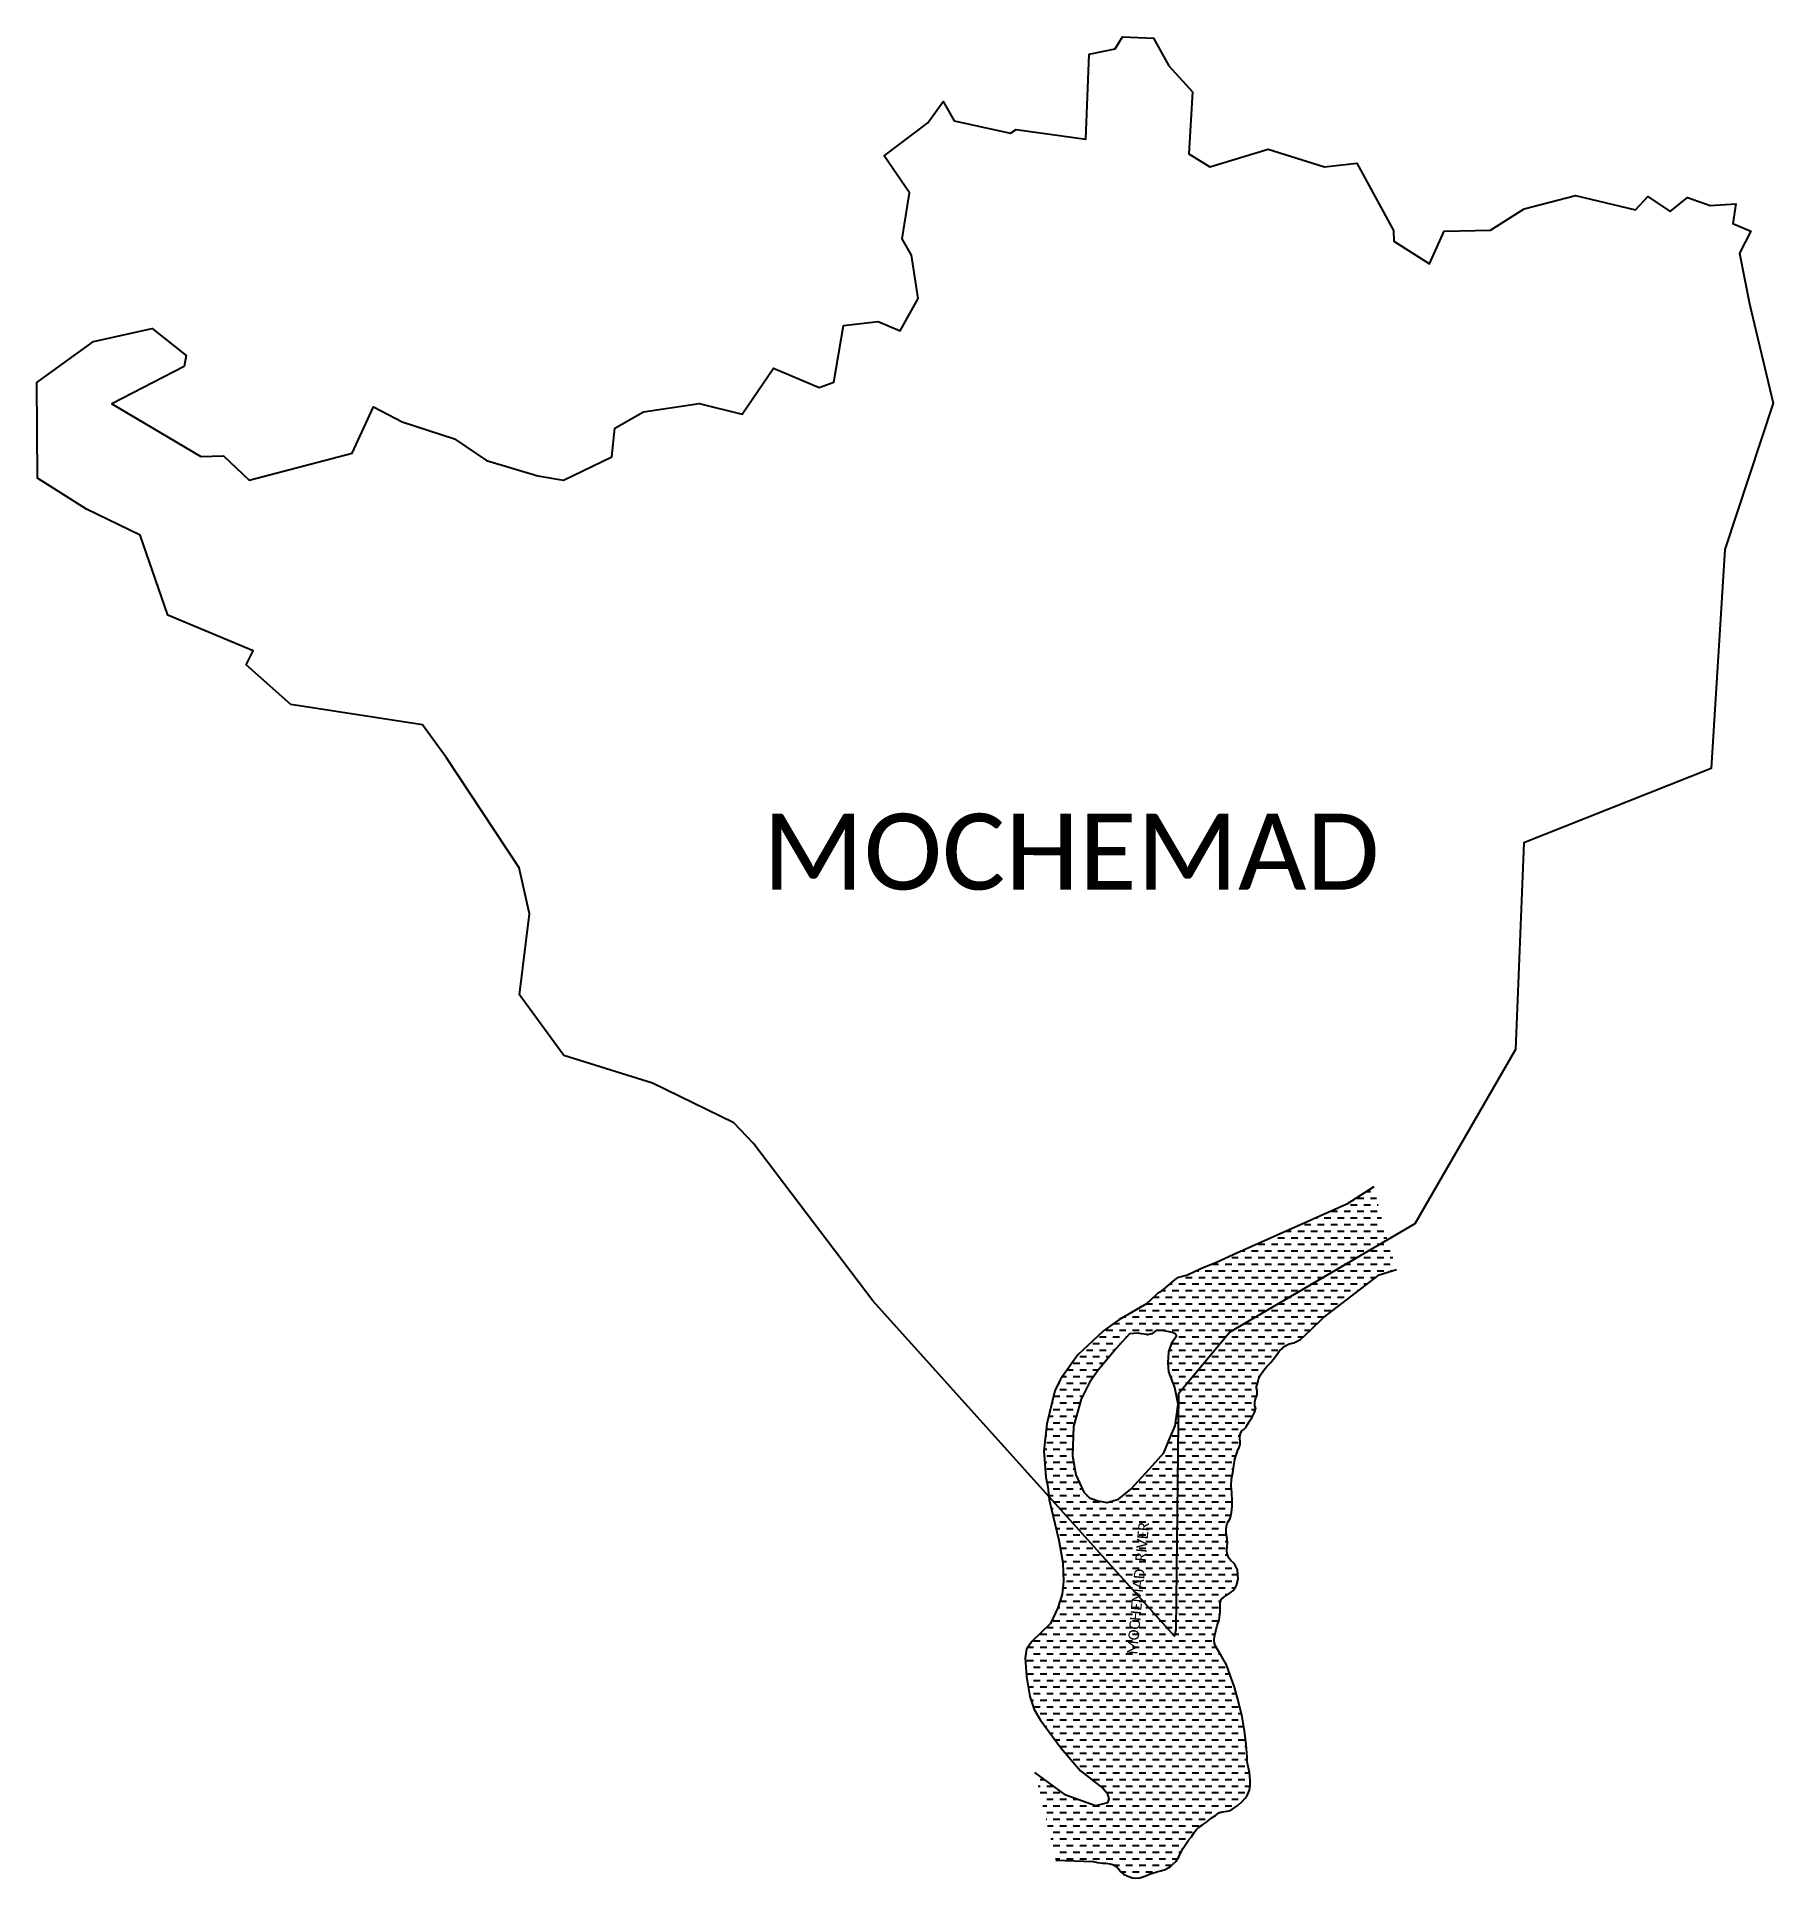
# Model space of a CAD drawing. Header units: metres. Extents: x 353939 to 357224, y 1746326 to 1749810.
import ezdxf

# ---------------------------------------------------------------- set-up
doc = ezdxf.new("R2010")
doc.units = ezdxf.units.M
doc.header["$MEASUREMENT"] = 0
for name, color, linetype in [('RIVER', 4, 'Continuous'), ('RIVER TEXT', 7, 'Continuous'), ('village', 3, 'Continuous'), ('VILLAGE NAME', 250, 'Continuous')]:
    doc.layers.add(name, color=color, linetype=linetype)
doc.styles.get("Standard").update_dxf_attribs({"font": 'simplex.shx'})

msp = doc.modelspace()

# ---------------------------------------------------------------- hatches: boundary and pattern name
at = {"layer": 'RIVER'}
h = msp.add_hatch(dxfattribs=at)
h.set_pattern_fill('DASH', color=256, scale=100)
h.paths.add_polyline_path([(356189.6, 1746978.6), (356189.6, 1746984.7), (356190.1, 1746991.8), (356191.3, 1746996.5), (356194.2, 1747001.2), (356197.2, 1747006.4), (356199.4, 1747017.3), (356201, 1747029), (356201.1, 1747039.2), (356200.3, 1747055.1), (356199, 1747068.2), (356199.6, 1747080.5), (356202.3, 1747092.9), (356203.9, 1747106), (356205.9, 1747118.3), (356210.8, 1747133.7), (356212.4, 1747137.7), (356214.2, 1747140.6), (356215.4, 1747144.2), (356215.9, 1747147.6), (356215.9, 1747151.8), (356215.3, 1747157.4), (356215.5, 1747162.3), (356217, 1747168.7), (356219.4, 1747172), (356222.9, 1747174.9), (356226.5, 1747178.7), (356230.1, 1747184.3), (356233.8, 1747190.4), (356238.8, 1747198.2), (356243.2, 1747206.9), (356245.4, 1747214.7), (356244, 1747218.4), (356243.6, 1747222), (356244, 1747227.2), (356245, 1747232.9), (356246.9, 1747237.1), (356247.9, 1747241), (356248.3, 1747245.1), (356248.3, 1747248.7), (356247.2, 1747252.9), (356247.2, 1747256.1), (356248.6, 1747261.1), (356250.9, 1747269.7), (356254.9, 1747278.4), (356260.7, 1747286.9), (356265.7, 1747293), (356273.8, 1747301.3), (356283, 1747312.8), (356290.6, 1747323.2), (356295.3, 1747327.7), (356298.3, 1747330.9), (356308.8, 1747336.5), (356317.6, 1747338.5), (356330, 1747344.8), (356348.8, 1747362.3), (356373, 1747385.6), (356478.7, 1747467.3), (356511.9, 1747477.5), (356488.1, 1747555.1), (356468.8, 1747633.9), (356417.7, 1747600.7), (356203.9, 1747505.8), (356169.8, 1747490.2), (356161.5, 1747487.1), (356142.8, 1747479.2), (356116.3, 1747466.6), (356096.6, 1747461.6), (356092, 1747457.9), (356075, 1747443.4), (356063.9, 1747434.6), (356059.4, 1747431.8), (356056.6, 1747428.5), (356038.9, 1747412.1), (355986.4, 1747382), (355957.7, 1747361.1), (355937.1, 1747342.2), (355908.8, 1747316.1), (355875.8, 1747270.1), (355865.4, 1747247.6), (355850.1, 1747185.3), (355844.5, 1747134.2), (355848.2, 1747084.6), (355852, 1747066.1), (355854.6, 1747041.3), (355872.9, 1746965.5), (355880.3, 1746922.1), (355881.7, 1746887.1), (355879, 1746862.8), (355870.9, 1746837.3), (355856.9, 1746807.5), (355821.7, 1746773.2), (355811.7, 1746758.9), (355809.4, 1746742.8), (355811.8, 1746707.3), (355818, 1746669.4), (355826.2, 1746645.1), (355838.4, 1746624.4), (355876.8, 1746572.6), (355914.2, 1746528.8), (355957.1, 1746495.6), (355964.7, 1746486.5), (355967.7, 1746475.9), (355965.2, 1746468.3), (355942.5, 1746462.4), (355886.4, 1746482.6), (355827.8, 1746525.8), (355867.3, 1746359.8), (355938.2, 1746357.1), (355945.9, 1746355.4), (355955.3, 1746354.1), (355961.7, 1746353.9), (355969.9, 1746352.6), (355976.2, 1746350.9), (355982.4, 1746347.1), (355985.9, 1746343.5), (355990.2, 1746337.5), (355995.2, 1746333.4), (356003.4, 1746329.4), (356012.3, 1746326.6), (356018.9, 1746325.7), (356026.1, 1746326.6), (356037.6, 1746330.2), (356045.9, 1746333.6), (356054.6, 1746336.3), (356060.1, 1746338.1), (356065.7, 1746339.4), (356074.3, 1746342.4), (356083.6, 1746347.3), (356088.9, 1746352.2), (356094.8, 1746358), (356100.2, 1746366.3), (356103.8, 1746374.5), (356108.1, 1746382.4), (356113.2, 1746389.9), (356118.5, 1746397.8), (356124.1, 1746404), (356129.3, 1746412), (356132.6, 1746417.1), (356137.6, 1746422), (356144.9, 1746426.7), (356152.1, 1746431.7), (356161.3, 1746439), (356169.2, 1746444.4), (356175.5, 1746449.4), (356181.9, 1746451.4), (356191.4, 1746452.7), (356197.5, 1746453.9), (356204.2, 1746458.1), (356212.2, 1746463.9), (356219.6, 1746470.6), (356225.5, 1746477.1), (356229.7, 1746483.5), (356233.7, 1746492), (356235.1, 1746500.2), (356235.1, 1746509.9), (356234.3, 1746518.5), (356233.4, 1746525.7), (356231.1, 1746537), (356229.4, 1746546), (356229.4, 1746554.7), (356227.5, 1746578.5), (356224.5, 1746604.2), (356219.8, 1746631), (356211.8, 1746664.2), (356204.8, 1746689.2), (356197.4, 1746709.6), (356189.9, 1746729.3), (356181, 1746745.7), (356168.7, 1746766.2), (356167.4, 1746770.1), (356166.9, 1746775.2), (356167.6, 1746783.1), (356170.1, 1746793.6), (356172.8, 1746803.9), (356176.5, 1746814.5), (356178.3, 1746828.1), (356178.1, 1746838.5), (356178.2, 1746846.4), (356180.3, 1746852.8), (356184.9, 1746857.6), (356192.4, 1746862.2), (356197, 1746865.5), (356204, 1746870.9), (356209.2, 1746879.7), (356212, 1746891.2), (356211.9, 1746899.6), (356210.7, 1746909.2), (356205.6, 1746920.7), (356198.1, 1746927), (356195.3, 1746930.6), (356193.5, 1746934.9), (356191.4, 1746940), (356190.6, 1746945.4), (356191.2, 1746953.9), (356192.2, 1746960), (356191.5, 1746967.9)])
h.paths.add_polyline_path([(355986, 1747042.7), (355964.6, 1747036.7), (355947, 1747039.4), (355930.9, 1747045.2), (355920, 1747056.3), (355905, 1747089.1), (355898.8, 1747124.9), (355901, 1747180), (355915.3, 1747232.1), (355931, 1747263.4), (355947.6, 1747287.1), (355981.1, 1747327.8), (356006.5, 1747355.5), (356023, 1747356.7), (356029.1, 1747355.5), (356038.6, 1747354.2), (356040.9, 1747354), (356049.2, 1747355.9), (356056.8, 1747362.2), (356068.3, 1747362), (356087.8, 1747358.2), (356093.3, 1747355.7), (356095.6, 1747351.9), (356087.6, 1747339.8), (356081.1, 1747321.5), (356080.1, 1747300.6), (356081.3, 1747283.9), (356092.5, 1747254.1), (356098.7, 1747222.6), (356093.3, 1747181.6), (356085.1, 1747162.8), (356071.6, 1747130.4), (356044.7, 1747100.4), (356009.3, 1747061.7)], flags=16)

# ---------------------------------------------------------------- linework, layer by layer
for points in [[(356468.8, 1747633.9), (356417.7, 1747600.7), (356203.9, 1747505.8), (356169.8, 1747490.2), (356161.5, 1747487.1), (356142.8, 1747479.2), (356116.3, 1747466.6), (356096.6, 1747461.6), (356092, 1747457.9), (356075, 1747443.4), (356063.9, 1747434.6), (356059.4, 1747431.8), (356056.6, 1747428.5), (356038.9, 1747412.1), (355986.4, 1747382), (355957.7, 1747361.1), (355937.1, 1747342.2), (355908.8, 1747316.1), (355875.8, 1747270.1), (355865.4, 1747247.6), (355850.1, 1747185.3), (355844.5, 1747134.2), (355848.2, 1747084.6), (355852, 1747066.1), (355854.6, 1747041.3), (355872.9, 1746965.5), (355880.3, 1746922.1), (355881.7, 1746887.1), (355879, 1746862.8), (355870.9, 1746837.3), (355856.9, 1746807.5), (355821.7, 1746773.2), (355811.7, 1746758.9), (355809.4, 1746742.8), (355811.8, 1746707.3), (355818, 1746669.4), (355826.2, 1746645.1), (355838.4, 1746624.4), (355876.8, 1746572.6), (355914.2, 1746528.8), (355957.1, 1746495.6), (355964.7, 1746486.5), (355967.7, 1746475.9), (355965.2, 1746468.3), (355942.5, 1746462.4), (355886.4, 1746482.6), (355827.8, 1746525.8)], [(355867.3, 1746359.8), (355938.2, 1746357.1), (355945.9, 1746355.4), (355955.3, 1746354.1), (355961.7, 1746353.9), (355969.9, 1746352.6), (355976.2, 1746350.9), (355982.4, 1746347.1), (355985.9, 1746343.5), (355990.2, 1746337.5), (355995.2, 1746333.4), (356003.4, 1746329.4), (356012.3, 1746326.6), (356018.9, 1746325.7), (356026.1, 1746326.6), (356037.6, 1746330.2), (356045.9, 1746333.6), (356054.6, 1746336.3), (356060.1, 1746338.1), (356065.7, 1746339.4), (356074.3, 1746342.4), (356083.6, 1746347.3), (356088.9, 1746352.2), (356094.8, 1746358), (356100.2, 1746366.3), (356103.8, 1746374.5), (356108.1, 1746382.4), (356113.2, 1746389.9), (356118.5, 1746397.8), (356124.1, 1746404), (356129.3, 1746412), (356132.6, 1746417.1), (356137.6, 1746422), (356144.9, 1746426.7), (356152.1, 1746431.7), (356161.3, 1746439), (356169.2, 1746444.4), (356175.5, 1746449.4), (356181.9, 1746451.4), (356191.4, 1746452.7), (356197.5, 1746453.9), (356204.2, 1746458.1), (356212.2, 1746463.9), (356219.6, 1746470.6), (356225.5, 1746477.1), (356229.7, 1746483.5), (356233.7, 1746492), (356235.1, 1746500.2), (356235.1, 1746509.9), (356234.3, 1746518.5), (356233.4, 1746525.7), (356231.1, 1746537), (356229.4, 1746546), (356229.4, 1746554.7), (356227.5, 1746578.5), (356224.5, 1746604.2), (356219.8, 1746631), (356211.8, 1746664.2), (356204.8, 1746689.2), (356197.4, 1746709.6), (356189.9, 1746729.3), (356181, 1746745.7), (356168.7, 1746766.2), (356167.4, 1746770.1), (356166.9, 1746775.2), (356167.6, 1746783.1), (356170.1, 1746793.6), (356172.8, 1746803.9), (356176.5, 1746814.5), (356178.3, 1746828.1), (356178.1, 1746838.5), (356178.2, 1746846.4), (356180.3, 1746852.8), (356184.9, 1746857.6), (356192.4, 1746862.2), (356197, 1746865.5), (356204, 1746870.9), (356209.2, 1746879.7), (356212, 1746891.2), (356211.9, 1746899.6), (356210.7, 1746909.2), (356205.6, 1746920.7), (356198.1, 1746927), (356195.3, 1746930.6), (356193.5, 1746934.9), (356191.4, 1746940), (356190.6, 1746945.4), (356191.2, 1746953.9), (356192.2, 1746960), (356191.5, 1746967.9), (356189.6, 1746978.6), (356189.6, 1746984.7), (356190.1, 1746991.8), (356191.3, 1746996.5), (356194.2, 1747001.2), (356197.2, 1747006.4), (356199.4, 1747017.3), (356201, 1747029), (356201.1, 1747039.2), (356200.3, 1747055.1), (356199, 1747068.2), (356199.6, 1747080.5), (356202.3, 1747092.9), (356203.9, 1747106), (356205.9, 1747118.3), (356210.8, 1747133.7), (356212.4, 1747137.7), (356214.2, 1747140.6), (356215.4, 1747144.2), (356215.9, 1747147.6), (356215.9, 1747151.8), (356215.3, 1747157.4), (356215.5, 1747162.3), (356217, 1747168.7), (356219.4, 1747172), (356222.9, 1747174.9), (356226.5, 1747178.7), (356230.1, 1747184.3), (356233.8, 1747190.4), (356238.8, 1747198.2), (356243.2, 1747206.9), (356245.4, 1747214.7), (356244, 1747218.4), (356243.6, 1747222), (356244, 1747227.2), (356245, 1747232.9), (356246.9, 1747237.1), (356247.9, 1747241), (356248.3, 1747245.1), (356248.3, 1747248.7), (356247.2, 1747252.9), (356247.2, 1747256.1), (356248.6, 1747261.1), (356250.9, 1747269.7), (356254.9, 1747278.4), (356260.7, 1747286.9), (356265.7, 1747293), (356273.8, 1747301.3), (356283, 1747312.8), (356290.6, 1747323.2), (356295.3, 1747327.7), (356298.3, 1747330.9), (356308.8, 1747336.5), (356317.6, 1747338.5), (356330, 1747344.8), (356348.8, 1747362.3), (356373, 1747385.6), (356478.7, 1747467.3), (356511.9, 1747477.5)]]:
    msp.add_lwpolyline(points, dxfattribs=at)
msp.add_lwpolyline([(355905, 1747089.1), (355920, 1747056.3), (355930.9, 1747045.2), (355947, 1747039.4), (355964.6, 1747036.7), (355986, 1747042.7), (356009.3, 1747061.7), (356044.7, 1747100.4), (356071.6, 1747130.4), (356085.1, 1747162.8), (356093.3, 1747181.6), (356098.7, 1747222.6), (356092.5, 1747254.1), (356081.3, 1747283.9), (356080.1, 1747300.6), (356081.1, 1747321.5), (356087.6, 1747339.8), (356095.6, 1747351.9), (356093.3, 1747355.7), (356087.8, 1747358.2), (356068.3, 1747362), (356056.8, 1747362.2), (356049.2, 1747355.9), (356040.9, 1747354), (356038.6, 1747354.2), (356029.1, 1747355.5), (356023, 1747356.7), (356006.5, 1747355.5), (355981.1, 1747327.8), (355947.6, 1747287.1), (355931, 1747263.4), (355915.3, 1747232.1), (355901, 1747180), (355898.8, 1747124.9)], close=True, dxfattribs=at)
at = {"layer": 'village', "color": 3, "true_color": 0x00ff00}
msp.add_polyline3d([(357179.4, 1749304.7, 0), (357224.4, 1749116.8, 0), (357133.2, 1748839.6, 0), (357106.9, 1748425.5, 0), (356752.8, 1748284.6, 0), (356736.9, 1747893.6, 0), (356546.3, 1747564, 0), (356196.2, 1747359, 0), (356099.5, 1747242.1, 0), (356094, 1746796.2, 0), (356091.9, 1746783.9, 0), (355521, 1747417.9, 0), (355295.3, 1747715.7, 0), (355257.9, 1747754.6, 0), (355104.1, 1747830.1, 0), (354936.4, 1747882.3, 0), (354852.3, 1747997, 0), (354871.5, 1748150.5, 0), (354852, 1748237.6, 0), (354714.2, 1748445.7, 0), (354669.1, 1748507.9, 0), (354420, 1748546.2, 0), (354335.3, 1748621.6, 0), (354348.8, 1748647.7, 0), (354187, 1748715.3, 0), (354135.1, 1748866.7, 0), (354033.6, 1748915.8, 0), (353940.8, 1748974.9, 0), (353939.4, 1749155.3, 0), (354046.7, 1749233, 0), (354157.6, 1749257.6, 0), (354221.7, 1749206.9, 0), (354218, 1749185.9, 0), (354081.3, 1749115.4, 0), (354249.8, 1749015.8, 0), (354292.5, 1749017, 0), (354341.3, 1748970.9, 0), (354535.8, 1749021.9, 0), (354576.4, 1749109.6, 0), (354630.5, 1749081.5, 0), (354729.7, 1749049, 0), (354790.2, 1749008.3, 0), (354887.3, 1748978.8, 0), (354935.8, 1748970.8, 0), (355027.2, 1749014.8, 0), (355033.1, 1749069.3, 0), (355086.9, 1749099.9, 0), (355192.2, 1749115.8, 0), (355273.8, 1749095.9, 0), (355332.8, 1749182.9, 0), (355419.5, 1749146.3, 0), (355447.1, 1749156, 0), (355465.5, 1749263.2, 0), (355531.2, 1749271.2, 0), (355572.7, 1749253.2, 0), (355606.5, 1749314.6, 0), (355594.1, 1749396.3, 0), (355576.3, 1749427.2, 0), (355590.5, 1749514.3, 0), (355542.3, 1749584.7, 0), (355625.3, 1749647.1, 0), (355654.3, 1749687, 0), (355674.9, 1749650.5, 0), (355781.3, 1749627.5, 0), (355792.4, 1749634.3, 0), (355924.2, 1749615.8, 0), (355930.6, 1749776.6, 0), (355979.5, 1749787.1, 0), (355993.6, 1749809.6, 0), (356052.2, 1749807.3, 0), (356081.1, 1749754.5, 0), (356125.8, 1749705.6, 0), (356119.1, 1749588.1, 0), (356158.6, 1749563.5, 0), (356268.7, 1749597.4, 0), (356375.4, 1749563.9, 0), (356436.7, 1749570.8, 0), (356505.8, 1749443.5, 0), (356506.6, 1749423.1, 0), (356574.5, 1749380.4, 0), (356601.8, 1749442.1, 0), (356689.6, 1749444, 0), (356753.3, 1749484.2, 0), (356850.3, 1749509.2, 0), (356964.1, 1749482.1, 0), (356987.5, 1749507.4, 0), (357029.3, 1749479.1, 0), (357062.4, 1749505.8, 0), (357105, 1749490.2, 0), (357153.7, 1749493.4, 0), (357147.8, 1749456.3, 0), (357182.2, 1749442.2, 0), (357161, 1749400.1, 0)], close=True, dxfattribs=at)
msp.add_polyline3d([(357179.4, 1749304.7, 0), (357224.4, 1749116.8, 0), (357133.2, 1748839.6, 0), (357106.9, 1748425.5, 0), (356752.8, 1748284.6, 0), (356736.9, 1747893.6, 0), (356546.3, 1747564, 0), (356196.2, 1747359, 0), (356099.5, 1747242.1, 0), (356094, 1746796.2, 0), (356091.9, 1746783.9, 0), (355521, 1747417.9, 0), (355295.3, 1747715.7, 0), (355257.9, 1747754.6, 0), (355104.1, 1747830.1, 0), (354936.4, 1747882.3, 0), (354852.3, 1747997, 0), (354871.5, 1748150.5, 0), (354852, 1748237.6, 0), (354714.2, 1748445.7, 0), (354669.1, 1748507.9, 0), (354420, 1748546.2, 0), (354335.3, 1748621.6, 0), (354348.8, 1748647.7, 0), (354187, 1748715.3, 0), (354135.1, 1748866.7, 0), (354033.6, 1748915.8, 0), (353940.8, 1748974.9, 0), (353939.4, 1749155.3, 0), (354046.7, 1749233, 0), (354157.6, 1749257.6, 0), (354221.7, 1749206.9, 0), (354218, 1749185.9, 0), (354081.3, 1749115.4, 0), (354249.8, 1749015.8, 0), (354292.5, 1749017, 0), (354341.3, 1748970.9, 0), (354535.8, 1749021.9, 0), (354576.4, 1749109.6, 0), (354630.5, 1749081.5, 0), (354729.7, 1749049, 0), (354790.2, 1749008.3, 0), (354887.3, 1748978.8, 0), (354935.8, 1748970.8, 0), (355027.2, 1749014.8, 0), (355033.1, 1749069.3, 0), (355086.9, 1749099.9, 0), (355192.2, 1749115.8, 0), (355273.8, 1749095.9, 0), (355332.8, 1749182.9, 0), (355419.5, 1749146.3, 0), (355447.1, 1749156, 0), (355465.5, 1749263.2, 0), (355531.2, 1749271.2, 0), (355572.7, 1749253.2, 0), (355606.5, 1749314.6, 0), (355594.1, 1749396.3, 0), (355576.3, 1749427.2, 0), (355590.5, 1749514.3, 0), (355542.3, 1749584.7, 0), (355625.3, 1749647.1, 0), (355654.3, 1749687, 0), (355674.9, 1749650.5, 0), (355781.3, 1749627.5, 0), (355792.4, 1749634.3, 0), (355924.2, 1749615.8, 0), (355930.6, 1749776.6, 0), (355979.5, 1749787.1, 0), (355993.6, 1749809.6, 0), (356052.2, 1749807.3, 0), (356081.1, 1749754.5, 0), (356125.8, 1749705.6, 0), (356119.1, 1749588.1, 0), (356158.6, 1749563.5, 0), (356268.7, 1749597.4, 0), (356375.4, 1749563.9, 0), (356436.7, 1749570.8, 0), (356505.8, 1749443.5, 0), (356506.6, 1749423.1, 0), (356574.5, 1749380.4, 0), (356601.8, 1749442.1, 0), (356689.6, 1749444, 0), (356753.3, 1749484.2, 0), (356850.3, 1749509.2, 0), (356964.1, 1749482.1, 0), (356987.5, 1749507.4, 0), (357029.3, 1749479.1, 0), (357062.4, 1749505.8, 0), (357105, 1749490.2, 0), (357153.7, 1749493.4, 0), (357147.8, 1749456.3, 0), (357182.2, 1749442.2, 0), (357161, 1749400.1, 0)], close=True, dxfattribs=at)

# ---------------------------------------------------------------- texts
at = {"layer": 'RIVER TEXT', "insert": (355998.5, 1746716.3), "char_height": 20, "attachment_point": 1, "rotation": 84.8664}
msp.add_mtext_dynamic_manual_height_columns('\\pxqc;{\\fCalibri|b0|i0|c0|p34;MOCHEMAD  RIVER}', width=318.887, gutter_width=1, heights=[0], dxfattribs=at)
at = {"layer": 'VILLAGE NAME', "insert": (355312.4, 1748340), "char_height": 143.7, "attachment_point": 1, "rotation": 359.9793}
msp.add_mtext_dynamic_manual_height_columns('{\\fCalibri|b0|i0|c0|p34;MOCHEMAD}', width=1418, gutter_width=718.5, heights=[0], dxfattribs=at)

doc.saveas('drawing.dxf')
